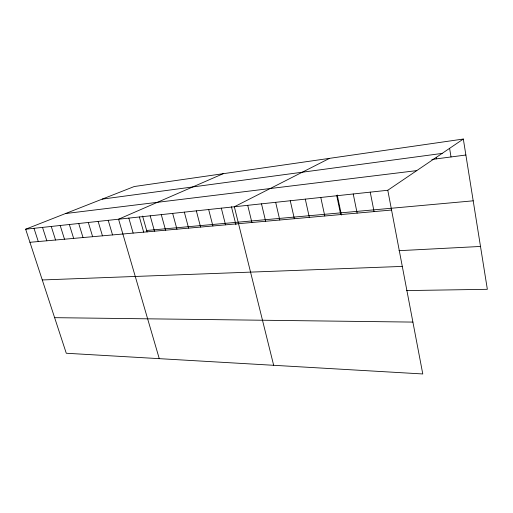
<?xml version="1.0" encoding="UTF-8"?>
<svg xmlns="http://www.w3.org/2000/svg" width="513" height="513" viewBox="0 0 513 513"><rect width="100%" height="100%" fill="white"/><g stroke="black" fill="none" stroke-linecap="round" stroke-linejoin="round"><path stroke-width="0.77" d="M387.79 190.259L422.783 373.958L66.28 353.252L25.65 229.208L387.79 190.259L463.322 139.042L487.35 289.306L406.642 290.582M329.564 158.344L234.338 206.765L273.666 365.301M223.2 173.695L118.554 219.218L159.267 358.651M25.65 229.208L134.226 186.533L463.322 139.042M102.183 199.127L442.129 153.413M431.831 159.46L465.875 155.016M65.478 213.555L416.755 170.617M146.66 230.484L473.204 200.82M29.94 242.296L391.56 210.035M398.992 250.684L480.495 246.452M42.271 279.957L402.295 266.414M54.622 317.669L412.907 322.093M33.993 228.311L38.289 241.552M42.521 227.394L46.824 240.789M51.255 226.451L55.564 240.013M60.188 225.496L64.503 239.212M69.338 224.508L73.654 238.398M78.707 223.501L83.029 237.564M88.307 222.469L92.629 236.705M98.137 221.411L102.459 235.826M108.217 220.327L112.539 234.928M128.834 218.108L133.149 233.088M142.582 216.069L147.084 231.991M139.376 216.973L143.691 232.152M150.187 215.813L154.496 231.19M161.281 214.62L165.577 230.196M172.657 213.395L176.947 229.183M184.34 212.138L188.611 228.144M196.338 210.849L200.596 227.073M208.656 209.522L212.901 225.976M221.321 208.163L225.54 224.848M231.427 206.707L235.916 224.72M247.721 205.322L251.896 222.495M261.495 203.841L265.638 221.27M275.667 202.314L279.777 220.006M290.262 200.75L294.34 218.711M305.293 199.134L309.333 217.371M320.785 197.467L324.78 215.992M337.24 194.998L341.427 215.024M336.752 195.748L340.703 214.575M353.233 193.978L357.125 213.107M370.232 192.144L374.067 211.6M436.274 157.286L436.537 158.844M449.587 148.283L451.023 156.952"/></g></svg>
